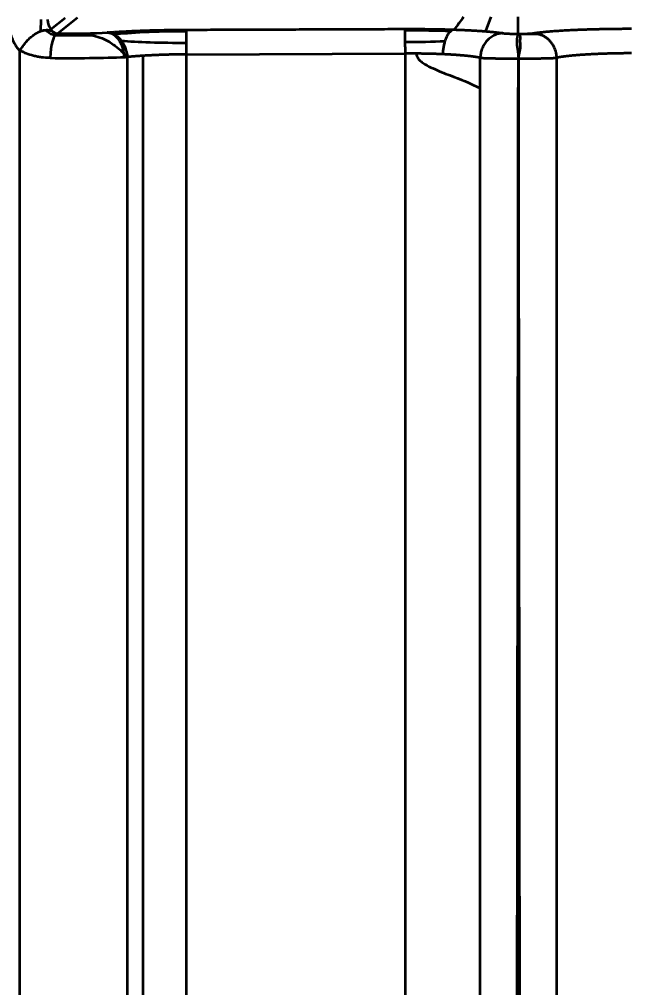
# Model space of a CAD drawing. Header units: millimetres. Extents: x -467 to 269, y 332 to 784.
# Drawn here: x -206.8 to -181.91, y 576.87 to 616.25 of the extents above; entities that cross this region are included whole.
import ezdxf

# ---------------------------------------------------------------- set-up
doc = ezdxf.new("R2010")
doc.units = ezdxf.units.MM
doc.layers.add('10', color=7, linetype='Continuous', true_color=0xffffff)
doc.layers.add('dim', color=82, linetype='Continuous', lineweight=9)
doc.styles.add('Capful-A', font='')
doc.styles.get('Capful-A').set_extended_font_data('Microsoft YaHei')
doc.dimstyles.new('Capful-A-1.0', dxfattribs={"dimtxt": 2.5, "dimasz": 2.5, "dimexe": 1.5, "dimexo": 1, "dimgap": 1.5, "dimtad": 0, "dimdsep": 46, "dimtxsty": 'Capful-A', "dimcen": 0, "dimclrt": 2, "dimazin": 2, "dimtfac": 1, "dimtmove": 0, "dimatfit": 3, "dimfxl": 0, "dimtolj": 1, "dimtzin": 0, "dimarcsym": 0})
doc.dimstyles.new('Capful-A-2.5', dxfattribs={"dimscale": 2.5, "dimtxt": 2.5, "dimasz": 2.5, "dimexe": 1.5, "dimexo": 1, "dimgap": 1.5, "dimtad": 0, "dimdsep": 46, "dimtxsty": 'Capful-A', "dimcen": 0, "dimclrt": 7, "dimazin": 2, "dimtfac": 1, "dimtmove": 0, "dimatfit": 3, "dimfxl": 0, "dimtolj": 1, "dimtzin": 0, "dimarcsym": 0})

# ---------------------------------------------------------------- blocks, each defined once
blk = doc.blocks.new('*D32')
at = {"layer": 'Defpoints', "color": 0, "transparency": 16777216}
for p in [(-231.737, 576.87), (3.263, 576.87)]:
    blk.add_point(p, dxfattribs=at)
at = {"layer": 'dim', "color": 0, "lineweight": -2, "transparency": 16777216}
blk.add_line((4.512, 576.87), (16.555, 576.87), dxfattribs=at)
at = {"layer": 'dim', "color": 7, "transparency": 16777216, "insert": (19.866, 576.87), "char_height": 6.25, "attachment_point": 5, "style": 'Capful-A', "bg_fill": 3, "box_fill_scale": 1.1, "bg_fill_color": 256, "bg_fill_true_color": 13158600, "bg_fill_transparency": 0}
blk.add_mtext('\\A1;0', dxfattribs=at)
at = {"layer": 'Defpoints', "color": 0, "transparency": 16777216}
blk.add_point((16.555, 576.87), dxfattribs=at)
blk = doc.blocks.new('*D38')
at = {"layer": 'Defpoints', "color": 0, "transparency": 16777216}
for p in [(-186.512, 680.298), (-231.737, 576.87)]:
    blk.add_point(p, dxfattribs=at)
at = {"layer": 'dim', "color": 0, "lineweight": -2, "transparency": 16777216}
blk.add_line((-186.012, 680.298), (-179.258, 680.298), dxfattribs=at)
at = {"layer": 'dim', "color": 2, "transparency": 16777216, "insert": (-173.808, 680.298), "char_height": 2.5, "attachment_point": 5, "style": 'Capful-A', "bg_fill": 3, "box_fill_scale": 1.1, "bg_fill_color": 256, "bg_fill_true_color": 13158600, "bg_fill_transparency": 0}
blk.add_mtext('\\A1;103.43', dxfattribs=at)
at = {"layer": 'Defpoints', "color": 0, "transparency": 16777216}
blk.add_point((-179.258, 680.298), dxfattribs=at)
blk = doc.blocks.new('*D39')
at = {"layer": 'Defpoints', "color": 0, "transparency": 16777216}
for p in [(-186.512, 688.288), (-186.512, 680.298), (-231.737, 576.87)]:
    blk.add_point(p, dxfattribs=at)
at = {"layer": 'dim', "color": 0, "lineweight": -2, "transparency": 16777216}
blk.add_line((-186.512, 680.798), (-186.512, 688.288), dxfattribs=at)
at = {"layer": 'dim', "color": 2, "transparency": 16777216, "insert": (-186.512, 692.926), "char_height": 2.5, "attachment_point": 5, "rotation": 90, "style": 'Capful-A', "bg_fill": 3, "box_fill_scale": 1.1, "bg_fill_color": 256, "bg_fill_true_color": 13158600, "bg_fill_transparency": 0}
blk.add_mtext('\\A1;45.23', dxfattribs=at)

msp = doc.modelspace()

# ---------------------------------------------------------------- linework, layer by layer
at = {"layer": '10', "color": 7, "linetype": 'Continuous', "lineweight": 35}
for p, q in [((-187.624, 616.354), (-187.843, 615.769)), ((-186.518, 615.665), (-186.512, 616.354)), ((-205.921, 615.777), (-205.907, 616.253)), ((-205.521, 615.854), (-204.94, 616.319)), ((-204.438, 616.32), (-205.236, 615.68)), ((-186.518, 615.664), (-185.703, 615.665)), ((-201.768, 559.314), (-201.768, 614.771)), ((-199.996, 614.829), (-191.118, 614.861)), ((-199.996, 558.785), (-199.996, 614.829)), ((-191.118, 614.861), (-191.118, 558.785)), ((-188.061, 562.31), (-188.061, 614.688)), ((-184.963, 614.688), (-184.963, 562.31))]:
    msp.add_line(p, q, dxfattribs=at)
for centre, major_axis, ratio, start_param, end_param in [((-205.233, 614.682), (-0.019, -1), 0.312908, 3.215003, 4.718444), ((-204.602, 615.821), (3.015, 0.011), 0.06983, 4.468214, 4.888997), ((-204.606, 615.816), (2.015, 0.007), 0.06983, 4.393824, 5.470039), ((-199.996, 615.534), (3.316, 0.012), 0.06983, 1.571574, 2.654248), ((-191.118, 615.567), (3.316, 0.012), 0.06983, 0.978893, 1.571574), ((-199.996, 615.534), (3.316, 0.012), 0.06983, 3.784121, 4.711609), ((-191.118, 615.567), (3.316, 0.012), 0.06983, 4.711609, 5.222567), ((-204.602, 614.818), (3.015, 0.007), 0.04667, 4.393966, 5.470161)]:
    msp.add_ellipse(centre, major_axis=major_axis, ratio=ratio, start_param=start_param, end_param=end_param, dxfattribs=at)
for points, degree in [([(-188.735, 616.354), (-188.864, 616.182), (-188.993, 616.009), (-189.122, 615.837)], 3), ([(-200, 615.831), (-191.122, 615.864)], 1), ([(-191.122, 615.864), (-190.601, 615.866), (-189.584, 615.852), (-189.122, 615.837)], 2), ([(-186.579, 615.665), (-186.557, 615.665), (-186.534, 615.665), (-186.512, 615.665)], 3), ([(-186.518, 615.665), (-186.482, 615.664), (-186.445, 615.665)], 2), ([(-186.445, 615.665), (-186.42, 615.665), (-186.395, 615.665)], 2), ([(-185.889, 615.691), (-185.64, 615.732), (-184.825, 615.801), (-183.773, 615.85), (-182.55, 615.876), (-181.906, 615.876)], 2), ([(-206.795, 614.992), (-206.795, 602.083), (-206.795, 589.174), (-206.795, 576.265)], 3), ([(-202.409, 614.721), (-202.409, 596.488), (-202.409, 578.255), (-202.409, 560.022)], 3), ([(-186.571, 564.559), (-186.551, 581.26), (-186.53, 597.961), (-186.51, 614.662)], 3), ([(-186.51, 614.662), (-186.491, 597.961), (-186.472, 581.26), (-186.453, 564.559)], 3)]:
    msp.add_open_spline(points, degree=degree, dxfattribs=at)
for points, degree, knots in [([(-207.245, 616.253), (-207.245, 616.247), (-207.245, 616.233), (-207.245, 616.214), (-207.244, 616.194), (-207.244, 616.174), (-207.243, 616.154), (-207.242, 616.135), (-207.241, 616.115), (-207.239, 616.096), (-207.238, 616.077), (-207.236, 616.058), (-207.234, 616.038), (-207.232, 616.019), (-207.23, 616), (-207.227, 615.982), (-207.225, 615.963), (-207.222, 615.944), (-207.219, 615.926), (-207.216, 615.907), (-207.213, 615.889), (-207.21, 615.871), (-207.207, 615.853), (-207.203, 615.835), (-207.199, 615.817), (-207.195, 615.799), (-207.191, 615.782), (-207.187, 615.764), (-207.183, 615.747), (-207.179, 615.73), (-207.174, 615.713), (-207.17, 615.696), (-207.165, 615.679), (-207.16, 615.662), (-207.155, 615.646), (-207.15, 615.63), (-207.134, 615.58), (-207.105, 615.499), (-207.058, 615.391), (-207.007, 615.29), (-206.951, 615.197), (-206.907, 615.131), (-206.875, 615.088), (-206.856, 615.064), (-206.836, 615.04), (-206.816, 615.016), (-206.802, 615.001), (-206.795, 614.993)], 3, [0, 0, 0, 0, 0.01372, 0.027403, 0.04105, 0.054659, 0.068229, 0.08176, 0.095251, 0.108699, 0.122106, 0.13547, 0.14879, 0.162065, 0.175295, 0.188479, 0.201615, 0.214704, 0.227744, 0.240735, 0.253675, 0.266565, 0.279404, 0.292192, 0.304927, 0.317609, 0.330238, 0.342813, 0.355334, 0.3678, 0.380211, 0.392567, 0.404866, 0.417109, 0.429295, 0.441424, 0.453496, 0.54064, 0.626277, 0.710294, 0.792629, 0.873266, 0.896932, 0.921455, 0.946819, 0.973006, 1, 1, 1, 1]), ([(-205.649, 616.253), (-205.649, 616.251), (-205.649, 616.245), (-205.649, 616.238), (-205.649, 616.23), (-205.649, 616.222), (-205.648, 616.215), (-205.648, 616.207), (-205.647, 616.199), (-205.647, 616.192), (-205.646, 616.184), (-205.645, 616.176), (-205.644, 616.169), (-205.643, 616.161), (-205.642, 616.154), (-205.641, 616.146), (-205.64, 616.139), (-205.638, 616.131), (-205.637, 616.124), (-205.635, 616.116), (-205.634, 616.109), (-205.632, 616.102), (-205.631, 616.095), (-205.629, 616.087), (-205.627, 616.08), (-205.625, 616.073), (-205.623, 616.066), (-205.621, 616.059), (-205.619, 616.052), (-205.616, 616.045), (-205.614, 616.038), (-205.612, 616.031), (-205.609, 616.024), (-205.607, 616.017), (-205.604, 616.011), (-205.602, 616.004), (-205.599, 615.997), (-205.596, 615.991), (-205.594, 615.984), (-205.591, 615.978), (-205.588, 615.971), (-205.585, 615.965), (-205.582, 615.959), (-205.579, 615.952), (-205.576, 615.946), (-205.573, 615.94), (-205.57, 615.934), (-205.566, 615.928), (-205.563, 615.922), (-205.56, 615.916), (-205.557, 615.91), (-205.553, 615.904), (-205.55, 615.899), (-205.546, 615.893), (-205.543, 615.887), (-205.539, 615.882), (-205.536, 615.876), (-205.532, 615.871), (-205.529, 615.866), (-205.525, 615.86), (-205.522, 615.855), (-205.518, 615.85), (-205.514, 615.845), (-205.511, 615.84), (-205.507, 615.835), (-205.503, 615.83), (-205.499, 615.825), (-205.496, 615.82), (-205.492, 615.815), (-205.488, 615.811), (-205.484, 615.806), (-205.48, 615.801), (-205.477, 615.797), (-205.473, 615.792), (-205.469, 615.788), (-205.465, 615.784), (-205.463, 615.781), (-205.461, 615.779)], 3, [0, 0, 0, 0, 0.009146, 0.018317, 0.02752, 0.036758, 0.046038, 0.055365, 0.064742, 0.074176, 0.08367, 0.093229, 0.102859, 0.112562, 0.122345, 0.13221, 0.142163, 0.152207, 0.162346, 0.172583, 0.182924, 0.19337, 0.203927, 0.214596, 0.225382, 0.236287, 0.247315, 0.258469, 0.269751, 0.281164, 0.292711, 0.304394, 0.316217, 0.328181, 0.340288, 0.352542, 0.364944, 0.377496, 0.3902, 0.403058, 0.416072, 0.429244, 0.442576, 0.456069, 0.469725, 0.483545, 0.497531, 0.511685, 0.526007, 0.540499, 0.555163, 0.57, 0.585011, 0.600197, 0.615559, 0.631098, 0.646816, 0.662713, 0.678791, 0.69505, 0.711492, 0.728116, 0.744925, 0.761919, 0.779098, 0.796464, 0.814017, 0.831758, 0.849688, 0.867807, 0.886117, 0.904617, 0.923309, 0.942192, 0.961268, 0.980537, 1, 1, 1, 1]), ([(-206.785, 614.996), (-206.784, 614.996), (-206.782, 614.997), (-206.78, 614.998), (-206.778, 615), (-206.775, 615.001), (-206.773, 615.003), (-206.77, 615.006), (-206.767, 615.008), (-206.765, 615.011), (-206.762, 615.014), (-206.758, 615.018), (-206.755, 615.021), (-206.752, 615.026), (-206.748, 615.03), (-206.745, 615.035), (-206.741, 615.04), (-206.737, 615.045), (-206.733, 615.05), (-206.728, 615.056), (-206.724, 615.062), (-206.719, 615.069), (-206.715, 615.076), (-206.71, 615.083), (-206.704, 615.09), (-206.699, 615.098), (-206.693, 615.106), (-206.688, 615.115), (-206.682, 615.123), (-206.675, 615.132), (-206.669, 615.142), (-206.662, 615.151), (-206.655, 615.161), (-206.648, 615.172), (-206.64, 615.182), (-206.632, 615.193), (-206.624, 615.205), (-206.616, 615.216), (-206.607, 615.228), (-206.598, 615.24), (-206.588, 615.253), (-206.579, 615.265), (-206.568, 615.278), (-206.558, 615.292), (-206.547, 615.305), (-206.536, 615.319), (-206.524, 615.333), (-206.496, 615.366), (-206.45, 615.417), (-206.383, 615.483), (-206.314, 615.545), (-206.241, 615.603), (-206.189, 615.639), (-206.157, 615.66), (-206.147, 615.666), (-206.136, 615.673), (-206.125, 615.68), (-206.113, 615.687), (-206.101, 615.694), (-206.088, 615.701), (-206.074, 615.709), (-206.06, 615.716), (-206.045, 615.724), (-206.03, 615.731), (-206.015, 615.739), (-205.998, 615.746), (-205.982, 615.754), (-205.964, 615.761), (-205.947, 615.768), (-205.928, 615.775), (-205.91, 615.781), (-205.891, 615.787), (-205.871, 615.793), (-205.851, 615.798), (-205.831, 615.803), (-205.811, 615.808), (-205.79, 615.812), (-205.769, 615.815), (-205.748, 615.818), (-205.727, 615.82), (-205.706, 615.821), (-205.685, 615.822), (-205.664, 615.822), (-205.642, 615.821), (-205.621, 615.82), (-205.6, 615.818), (-205.579, 615.815), (-205.559, 615.811), (-205.539, 615.806), (-205.519, 615.801), (-205.499, 615.794), (-205.48, 615.787), (-205.468, 615.782), (-205.461, 615.779)], 3, [0, 0, 0, 0, 0.001703, 0.003522, 0.005466, 0.00754, 0.00975, 0.012099, 0.014593, 0.017235, 0.020027, 0.022973, 0.026076, 0.029339, 0.032764, 0.036353, 0.040109, 0.044033, 0.04813, 0.052399, 0.056845, 0.061468, 0.066271, 0.071257, 0.076427, 0.081783, 0.087327, 0.093062, 0.098989, 0.105111, 0.11143, 0.117947, 0.124665, 0.131585, 0.13871, 0.146041, 0.15358, 0.161329, 0.169289, 0.177462, 0.185849, 0.194452, 0.203272, 0.21231, 0.221568, 0.231045, 0.240743, 0.250663, 0.300003, 0.349903, 0.400134, 0.450462, 0.500655, 0.507069, 0.51386, 0.521028, 0.528569, 0.536483, 0.544767, 0.553418, 0.562432, 0.571808, 0.581539, 0.591624, 0.602055, 0.612829, 0.62394, 0.635382, 0.647147, 0.659228, 0.671619, 0.68431, 0.697292, 0.710556, 0.724093, 0.73789, 0.751938, 0.766225, 0.780738, 0.795465, 0.810393, 0.825508, 0.840797, 0.856245, 0.871838, 0.887561, 0.903399, 0.919337, 0.93536, 0.951453, 0.967601, 0.983788, 1, 1, 1, 1]), ([(-205.33, 615.614), (-205.456, 615.619), (-205.577, 615.674), (-205.681, 615.783), (-205.696, 615.802), (-205.71, 615.821)], 3, [0, 0, 0, 0, 0.841899, 0.841899, 1, 1, 1, 1]), ([(-205.461, 615.779), (-205.45, 615.768), (-205.437, 615.757), (-205.409, 615.736), (-205.393, 615.726), (-205.367, 615.713), (-205.358, 615.708), (-205.338, 615.7), (-205.327, 615.697), (-205.304, 615.69), (-205.292, 615.687), (-205.272, 615.684), (-205.266, 615.683), (-205.251, 615.681), (-205.244, 615.68), (-205.236, 615.68)], 3, [0, 0, 0, 0, 0.25, 0.25, 0.5, 0.5, 0.625, 0.625, 0.75, 0.75, 0.875, 0.875, 0.9375, 0.9375, 1, 1, 1, 1]), ([(-204.072, 615.615), (-204.009, 615.616), (-203.947, 615.613), (-203.759, 615.591), (-203.635, 615.559), (-203.288, 615.434), (-203.081, 615.309), (-202.807, 615.101), (-202.721, 615.028), (-202.599, 614.915), (-202.56, 614.877), (-202.502, 614.819), (-202.483, 614.8), (-202.455, 614.771), (-202.445, 614.761), (-202.427, 614.742), (-202.417, 614.733), (-202.409, 614.722)], 3, [0, 0, 0, 0, 0.087909, 0.087909, 0.270327, 0.270327, 0.635163, 0.635163, 0.817582, 0.817582, 0.908791, 0.908791, 0.954395, 0.954395, 0.977198, 0.977198, 1, 1, 1, 1]), ([(-203.221, 615.719), (-202.852, 615.749), (-201.866, 615.798), (-200.643, 615.829), (-200, 615.831)], 2, [0, 0, 0, 0.303964, 0.651982, 1, 1, 1]), ([(-202.53, 614.721), (-202.532, 614.785), (-202.538, 614.848), (-202.559, 614.972), (-202.574, 615.033), (-202.611, 615.151), (-202.633, 615.208), (-202.684, 615.314), (-202.713, 615.364), (-202.776, 615.456), (-202.811, 615.498), (-202.885, 615.571), (-202.924, 615.603), (-203.005, 615.656), (-203.047, 615.677), (-203.133, 615.707), (-203.177, 615.716), (-203.221, 615.719)], 3, [0, 0, 0, 0, 0.125, 0.125, 0.25, 0.25, 0.375, 0.375, 0.5, 0.5, 0.625, 0.625, 0.75, 0.75, 0.875, 0.875, 1, 1, 1, 1]), ([(-203.221, 615.719), (-203.17, 615.716), (-203.12, 615.707), (-203.047, 615.686), (-203.022, 615.677), (-202.974, 615.657), (-202.95, 615.645), (-202.879, 615.606), (-202.835, 615.574), (-202.771, 615.52), (-202.75, 615.5), (-202.72, 615.469), (-202.71, 615.458), (-202.691, 615.436), (-202.662, 615.403), (-202.636, 615.367), (-202.602, 615.317), (-202.586, 615.29), (-202.54, 615.21), (-202.514, 615.154), (-202.481, 615.066), (-202.47, 615.036), (-202.457, 614.99), (-202.452, 614.975), (-202.444, 614.943), (-202.44, 614.928), (-202.43, 614.881), (-202.424, 614.849), (-202.418, 614.813), (-202.418, 614.809), (-202.417, 614.801), (-202.416, 614.797), (-202.415, 614.786), (-202.412, 614.762), (-202.41, 614.738), (-202.409, 614.722)], 3, [0, 0, 0, 0, 0.125, 0.125, 0.1875, 0.1875, 0.25, 0.25, 0.375, 0.375, 0.4375, 0.4375, 0.46875, 0.46875, 0.5, 0.5625, 0.5625, 0.625, 0.625, 0.75, 0.75, 0.8125, 0.8125, 0.84375, 0.84375, 0.875, 0.875, 0.9375, 0.9375, 0.945313, 0.945313, 0.953125, 0.953125, 0.96875, 1, 1, 1, 1]), ([(-189.122, 615.837), (-189.113, 615.836), (-189.093, 615.836), (-189.065, 615.835), (-189.036, 615.834), (-189.008, 615.833), (-188.979, 615.832), (-188.951, 615.831), (-188.923, 615.83), (-188.895, 615.829), (-188.867, 615.828), (-188.84, 615.826), (-188.812, 615.825), (-188.785, 615.824), (-188.758, 615.823), (-188.731, 615.822), (-188.704, 615.821), (-188.677, 615.82), (-188.651, 615.818), (-188.624, 615.817), (-188.598, 615.816), (-188.572, 615.815), (-188.546, 615.813), (-188.52, 615.812), (-188.494, 615.811), (-188.469, 615.81), (-188.443, 615.808), (-188.418, 615.807), (-188.393, 615.806), (-188.368, 615.804), (-188.343, 615.803), (-188.318, 615.801), (-188.294, 615.8), (-188.269, 615.799), (-188.245, 615.797), (-188.221, 615.796), (-188.197, 615.794), (-188.173, 615.793), (-188.149, 615.791), (-188.126, 615.79), (-188.102, 615.788), (-188.079, 615.787), (-188.056, 615.785), (-188.033, 615.783), (-188.01, 615.782), (-187.987, 615.78), (-187.965, 615.779), (-187.935, 615.776), (-187.898, 615.774), (-187.855, 615.77), (-187.813, 615.767), (-187.771, 615.763), (-187.73, 615.76), (-187.69, 615.756), (-187.651, 615.753), (-187.613, 615.749), (-187.575, 615.746), (-187.539, 615.742), (-187.503, 615.738), (-187.468, 615.735), (-187.433, 615.731), (-187.4, 615.727), (-187.367, 615.723), (-187.335, 615.719), (-187.304, 615.715), (-187.274, 615.711), (-187.245, 615.707), (-187.216, 615.703), (-187.189, 615.699), (-187.162, 615.695), (-187.144, 615.692), (-187.136, 615.69)], 3, [0, 0, 0, 0, 0.010907, 0.021802, 0.032685, 0.043556, 0.054416, 0.065267, 0.076108, 0.086941, 0.097766, 0.108584, 0.119396, 0.130202, 0.141003, 0.1518, 0.162593, 0.173384, 0.184172, 0.194959, 0.205746, 0.216532, 0.22732, 0.238109, 0.2489, 0.259694, 0.270492, 0.281295, 0.292102, 0.302915, 0.313735, 0.324562, 0.335396, 0.34624, 0.357092, 0.367955, 0.378829, 0.389713, 0.40061, 0.41152, 0.422443, 0.43338, 0.444332, 0.4553, 0.466284, 0.477284, 0.488302, 0.499339, 0.521178, 0.542976, 0.564736, 0.586463, 0.608163, 0.629841, 0.651502, 0.673151, 0.694793, 0.716434, 0.738079, 0.759732, 0.7814, 0.803087, 0.824798, 0.846539, 0.868316, 0.890132, 0.911994, 0.933907, 0.955875, 0.977905, 1, 1, 1, 1]), ([(-187.136, 615.69), (-187.19, 615.689), (-187.245, 615.682), (-187.358, 615.656), (-187.415, 615.638), (-187.528, 615.587), (-187.583, 615.555), (-187.687, 615.48), (-187.737, 615.436), (-187.827, 615.339), (-187.867, 615.285), (-187.937, 615.172), (-187.966, 615.112), (-188.013, 614.991), (-188.03, 614.929), (-188.054, 614.807), (-188.06, 614.746), (-188.061, 614.688)], 3, [0, 0, 0, 0, 0.125, 0.125, 0.25, 0.25, 0.375, 0.375, 0.5, 0.5, 0.625, 0.625, 0.75, 0.75, 0.875, 0.875, 1, 1, 1, 1]), ([(-187.136, 615.69), (-187.134, 615.69), (-187.132, 615.69), (-187.127, 615.689), (-187.123, 615.689), (-187.118, 615.688), (-187.113, 615.687), (-187.108, 615.687), (-187.102, 615.686), (-187.097, 615.685), (-187.091, 615.685), (-187.084, 615.684), (-187.078, 615.684), (-187.071, 615.683), (-187.064, 615.682), (-187.057, 615.682), (-187.049, 615.681), (-187.042, 615.681), (-187.026, 615.679), (-187, 615.678), (-186.963, 615.676), (-186.924, 615.674), (-186.868, 615.671), (-186.794, 615.669), (-186.725, 615.667), (-186.677, 615.666), (-186.652, 615.666), (-186.627, 615.665), (-186.603, 615.665), (-186.587, 615.665), (-186.579, 615.665)], 3, [0, 0, 0, 0, 0.014517, 0.029106, 0.043775, 0.058532, 0.073385, 0.088343, 0.103413, 0.118602, 0.133919, 0.14937, 0.164962, 0.180703, 0.196599, 0.212657, 0.228883, 0.245284, 0.261864, 0.329078, 0.397578, 0.467696, 0.539739, 0.680762, 0.820885, 0.85803, 0.89447, 0.930248, 0.965409, 1, 1, 1, 1]), ([(-186.519, 615.663), (-186.519, 615.662), (-186.519, 615.661), (-186.52, 615.659), (-186.521, 615.657), (-186.522, 615.654), (-186.523, 615.651), (-186.524, 615.648), (-186.526, 615.644), (-186.528, 615.639), (-186.53, 615.634), (-186.532, 615.628), (-186.534, 615.621), (-186.537, 615.614), (-186.54, 615.605), (-186.543, 615.596), (-186.546, 615.585), (-186.55, 615.571), (-186.555, 615.553), (-186.56, 615.53), (-186.565, 615.507), (-186.569, 615.484), (-186.572, 615.46), (-186.575, 615.437), (-186.577, 615.414), (-186.578, 615.392), (-186.579, 615.371), (-186.579, 615.343), (-186.577, 615.305), (-186.573, 615.252), (-186.566, 615.188), (-186.556, 615.111), (-186.546, 615.041), (-186.538, 614.985), (-186.533, 614.947), (-186.529, 614.911), (-186.525, 614.876), (-186.521, 614.843), (-186.518, 614.812), (-186.516, 614.782), (-186.513, 614.754), (-186.512, 614.729), (-186.511, 614.705), (-186.51, 614.683), (-186.51, 614.669), (-186.51, 614.662)], 3, [0, 0, 0, 0, 0.009569, 0.019765, 0.030588, 0.042039, 0.05412, 0.066831, 0.080172, 0.094144, 0.108748, 0.123983, 0.13985, 0.15635, 0.173482, 0.191247, 0.209645, 0.228677, 0.261788, 0.293297, 0.323203, 0.35151, 0.378221, 0.403338, 0.426865, 0.448809, 0.469173, 0.487967, 0.526332, 0.571748, 0.624254, 0.683875, 0.750627, 0.778804, 0.805632, 0.831111, 0.855244, 0.87803, 0.899471, 0.919569, 0.938325, 0.955743, 0.971825, 0.986576, 1, 1, 1, 1]), ([(-186.512, 615.662), (-186.511, 615.662), (-186.508, 615.661), (-186.503, 615.659), (-186.499, 615.656), (-186.495, 615.654), (-186.49, 615.651), (-186.486, 615.647), (-186.482, 615.644), (-186.478, 615.64), (-186.474, 615.636), (-186.47, 615.631), (-186.467, 615.626), (-186.463, 615.621), (-186.46, 615.615), (-186.457, 615.609), (-186.454, 615.602), (-186.451, 615.595), (-186.449, 615.588), (-186.447, 615.58), (-186.444, 615.568), (-186.442, 615.548), (-186.441, 615.518), (-186.442, 615.487), (-186.443, 615.46), (-186.444, 615.441), (-186.444, 615.423), (-186.445, 615.407), (-186.445, 615.392), (-186.445, 615.379), (-186.445, 615.368), (-186.445, 615.36), (-186.445, 615.356), (-186.445, 615.355)], 3, [0, 0, 0, 0, 0.023493, 0.047209, 0.071145, 0.095302, 0.119678, 0.144274, 0.169089, 0.194122, 0.219376, 0.244849, 0.270544, 0.296462, 0.322605, 0.348976, 0.375576, 0.402411, 0.429483, 0.456797, 0.484358, 0.552123, 0.636406, 0.737612, 0.783606, 0.82569, 0.863814, 0.897939, 0.928038, 0.954091, 0.976086, 0.994017, 1, 1, 1, 1]), ([(-186.395, 615.665), (-186.363, 615.665), (-186.33, 615.666), (-186.236, 615.668), (-186.147, 615.671), (-186.061, 615.675), (-185.925, 615.685), (-185.889, 615.691)], 2, [0, 0, 0, 0.100619, 0.100619, 0.400413, 0.400413, 0.700206, 1, 1, 1]), ([(-186.445, 615.355), (-186.445, 615.351), (-186.445, 615.343), (-186.445, 615.332), (-186.444, 615.32), (-186.444, 615.309), (-186.443, 615.297), (-186.443, 615.285), (-186.442, 615.273), (-186.441, 615.26), (-186.441, 615.248), (-186.44, 615.235), (-186.439, 615.223), (-186.438, 615.208), (-186.437, 615.193), (-186.437, 615.175), (-186.436, 615.157), (-186.437, 615.139), (-186.437, 615.12), (-186.439, 615.101), (-186.44, 615.081), (-186.442, 615.061), (-186.444, 615.047), (-186.445, 615.041)], 3, [0, 0, 0, 0, 0.041043, 0.082084, 0.123119, 0.164143, 0.205151, 0.24614, 0.287106, 0.328043, 0.368949, 0.409818, 0.450648, 0.491433, 0.54544, 0.600054, 0.655284, 0.711136, 0.76762, 0.824742, 0.882509, 0.940926, 1, 1, 1, 1]), ([(-206.794, 614.992), (-206.793, 614.992), (-206.789, 614.993), (-206.786, 614.994), (-206.785, 614.995)], 3, [0, 0, 0, 0, 0.499446, 1, 1, 1, 1]), ([(-205.546, 614.682), (-205.667, 614.684), (-205.784, 614.693), (-205.954, 614.715), (-206.009, 614.724), (-206.091, 614.74), (-206.118, 614.746), (-206.172, 614.758), (-206.198, 614.765), (-206.329, 614.799), (-206.428, 614.832), (-206.568, 614.888), (-206.613, 614.907), (-206.679, 614.939), (-206.701, 614.95), (-206.743, 614.972), (-206.764, 614.983), (-206.784, 614.995)], 3, [0, 0, 0, 0, 0.25, 0.25, 0.375, 0.375, 0.4375, 0.4375, 0.5, 0.5, 0.75, 0.75, 0.875, 0.875, 0.9375, 0.9375, 1, 1, 1, 1]), ([(-199.996, 614.829), (-200.005, 614.829), (-200.024, 614.828), (-200.052, 614.828), (-200.081, 614.828), (-200.109, 614.828), (-200.138, 614.828), (-200.167, 614.827), (-200.195, 614.827), (-200.224, 614.827), (-200.253, 614.826), (-200.282, 614.826), (-200.311, 614.825), (-200.34, 614.825), (-200.369, 614.825), (-200.398, 614.824), (-200.427, 614.824), (-200.457, 614.823), (-200.486, 614.822), (-200.515, 614.822), (-200.545, 614.821), (-200.574, 614.821), (-200.603, 614.82), (-200.633, 614.819), (-200.662, 614.818), (-200.692, 614.818), (-200.722, 614.817), (-200.751, 614.816), (-200.781, 614.815), (-200.81, 614.814), (-200.84, 614.813), (-200.87, 614.813), (-200.899, 614.812), (-200.929, 614.811), (-200.959, 614.81), (-200.988, 614.809), (-201.018, 614.808), (-201.048, 614.806), (-201.077, 614.805), (-201.107, 614.804), (-201.136, 614.803), (-201.166, 614.802), (-201.195, 614.801), (-201.225, 614.799), (-201.254, 614.798), (-201.284, 614.797), (-201.313, 614.796), (-201.343, 614.794), (-201.372, 614.793), (-201.401, 614.791), (-201.43, 614.79), (-201.459, 614.789), (-201.488, 614.787), (-201.517, 614.786), (-201.546, 614.784), (-201.575, 614.782), (-201.604, 614.781), (-201.633, 614.779), (-201.661, 614.778), (-201.69, 614.776), (-201.718, 614.774), (-201.746, 614.773), (-201.775, 614.771), (-201.803, 614.769), (-201.831, 614.767), (-201.858, 614.765), (-201.886, 614.764), (-201.914, 614.762), (-201.941, 614.76), (-201.969, 614.758), (-201.996, 614.756), (-202.023, 614.754), (-202.05, 614.752), (-202.077, 614.75), (-202.103, 614.748), (-202.13, 614.746), (-202.156, 614.744), (-202.182, 614.741), (-202.208, 614.739), (-202.234, 614.737), (-202.259, 614.735), (-202.285, 614.733), (-202.31, 614.73), (-202.335, 614.728), (-202.36, 614.726), (-202.384, 614.723), (-202.4, 614.722), (-202.408, 614.721)], 3, [0, 0, 0, 0, 0.010448, 0.020927, 0.031437, 0.041978, 0.052551, 0.063155, 0.073789, 0.084455, 0.095153, 0.105881, 0.116641, 0.127432, 0.138254, 0.149107, 0.159992, 0.170908, 0.181855, 0.192834, 0.203844, 0.214885, 0.225957, 0.237061, 0.248196, 0.259362, 0.27056, 0.281789, 0.293049, 0.304341, 0.315664, 0.327018, 0.338404, 0.349821, 0.361269, 0.372749, 0.384261, 0.395803, 0.407378, 0.418983, 0.43062, 0.442289, 0.453989, 0.46572, 0.477483, 0.489277, 0.501103, 0.51296, 0.524849, 0.536769, 0.54872, 0.560703, 0.572718, 0.584764, 0.596842, 0.608951, 0.621092, 0.633264, 0.645468, 0.657703, 0.66997, 0.682269, 0.694598, 0.70696, 0.719353, 0.731778, 0.744234, 0.756722, 0.769242, 0.781793, 0.794375, 0.80699, 0.819635, 0.832313, 0.845022, 0.857763, 0.870535, 0.883339, 0.896175, 0.909042, 0.921941, 0.934872, 0.947834, 0.960828, 0.973854, 0.986911, 1, 1, 1, 1]), ([(-189.584, 614.834), (-189.592, 614.835), (-189.608, 614.835), (-189.633, 614.836), (-189.658, 614.837), (-189.683, 614.838), (-189.708, 614.839), (-189.734, 614.84), (-189.759, 614.841), (-189.784, 614.842), (-189.81, 614.843), (-189.835, 614.844), (-189.861, 614.845), (-189.887, 614.845), (-189.913, 614.846), (-189.938, 614.847), (-189.964, 614.848), (-189.99, 614.848), (-190.016, 614.849), (-190.043, 614.85), (-190.069, 614.851), (-190.095, 614.851), (-190.121, 614.852), (-190.148, 614.852), (-190.174, 614.853), (-190.201, 614.854), (-190.227, 614.854), (-190.254, 614.855), (-190.28, 614.855), (-190.307, 614.856), (-190.334, 614.856), (-190.36, 614.857), (-190.387, 614.857), (-190.414, 614.858), (-190.441, 614.858), (-190.468, 614.858), (-190.495, 614.859), (-190.522, 614.859), (-190.549, 614.859), (-190.576, 614.86), (-190.603, 614.86), (-190.63, 614.86), (-190.657, 614.86), (-190.684, 614.861), (-190.711, 614.861), (-190.738, 614.861), (-190.765, 614.861), (-190.792, 614.861), (-190.819, 614.861), (-190.847, 614.861), (-190.874, 614.861), (-190.901, 614.861), (-190.928, 614.861), (-190.955, 614.861), (-190.982, 614.861), (-191.01, 614.861), (-191.037, 614.861), (-191.064, 614.861), (-191.091, 614.861), (-191.109, 614.861), (-191.118, 614.861)], 3, [0, 0, 0, 0, 0.01749, 0.034971, 0.052444, 0.069907, 0.087361, 0.104807, 0.122244, 0.139672, 0.157091, 0.174501, 0.191903, 0.209296, 0.22668, 0.244055, 0.261421, 0.278779, 0.296127, 0.313467, 0.330799, 0.348121, 0.365435, 0.38274, 0.400037, 0.417325, 0.434604, 0.451874, 0.469136, 0.486389, 0.503633, 0.520869, 0.538096, 0.555314, 0.572524, 0.589726, 0.606918, 0.624102, 0.641278, 0.658445, 0.675603, 0.692753, 0.709894, 0.727027, 0.744152, 0.761267, 0.778375, 0.795473, 0.812564, 0.829645, 0.846719, 0.863784, 0.88084, 0.897888, 0.914928, 0.931959, 0.948982, 0.965996, 0.983002, 1, 1, 1, 1]), ([(-190.656, 614.86), (-190.656, 614.855), (-190.656, 614.85), (-190.653, 614.783), (-190.627, 614.723), (-190.557, 614.621), (-190.512, 614.576), (-190.417, 614.497), (-190.365, 614.463), (-190.206, 614.367), (-190.093, 614.315), (-189.869, 614.209), (-189.756, 614.158), (-189.526, 614.064), (-189.409, 614.021), (-188.872, 613.83), (-188.465, 613.648), (-188.061, 613.454)], 3, [0, 0, 0, 0, 0.004982, 0.004982, 0.066473, 0.066473, 0.127965, 0.127965, 0.189456, 0.189456, 0.312438, 0.312438, 0.435421, 0.435421, 0.558403, 0.558403, 1, 1, 1, 1]), ([(-188.061, 614.688), (-188.065, 614.689), (-188.072, 614.69), (-188.082, 614.692), (-188.093, 614.695), (-188.105, 614.697), (-188.116, 614.699), (-188.127, 614.701), (-188.139, 614.703), (-188.151, 614.706), (-188.163, 614.708), (-188.175, 614.71), (-188.187, 614.712), (-188.199, 614.714), (-188.212, 614.716), (-188.225, 614.718), (-188.237, 614.72), (-188.25, 614.722), (-188.264, 614.724), (-188.277, 614.726), (-188.29, 614.728), (-188.304, 614.73), (-188.317, 614.732), (-188.331, 614.734), (-188.345, 614.736), (-188.359, 614.738), (-188.374, 614.74), (-188.388, 614.742), (-188.402, 614.743), (-188.417, 614.745), (-188.432, 614.747), (-188.446, 614.749), (-188.461, 614.751), (-188.476, 614.752), (-188.491, 614.754), (-188.507, 614.756), (-188.522, 614.758), (-188.538, 614.759), (-188.553, 614.761), (-188.569, 614.763), (-188.584, 614.764), (-188.6, 614.766), (-188.616, 614.768), (-188.632, 614.769), (-188.648, 614.771), (-188.665, 614.773), (-188.681, 614.774), (-188.697, 614.776), (-188.714, 614.777), (-188.73, 614.779), (-188.747, 614.78), (-188.764, 614.782), (-188.78, 614.783), (-188.797, 614.785), (-188.814, 614.786), (-188.831, 614.788), (-188.848, 614.789), (-188.865, 614.79), (-188.882, 614.792), (-188.9, 614.793), (-188.917, 614.795), (-188.934, 614.796), (-188.952, 614.797), (-188.969, 614.799), (-188.987, 614.8), (-189.004, 614.801), (-189.022, 614.802), (-189.04, 614.804), (-189.057, 614.805), (-189.075, 614.806), (-189.093, 614.807), (-189.111, 614.809), (-189.129, 614.81), (-189.146, 614.811), (-189.164, 614.812), (-189.182, 614.813), (-189.2, 614.814), (-189.218, 614.815), (-189.237, 614.816), (-189.255, 614.818), (-189.273, 614.819), (-189.291, 614.82), (-189.309, 614.821), (-189.327, 614.822), (-189.346, 614.823), (-189.364, 614.824), (-189.382, 614.825), (-189.4, 614.826), (-189.419, 614.826), (-189.437, 614.827), (-189.455, 614.828), (-189.473, 614.829), (-189.492, 614.83), (-189.51, 614.831), (-189.528, 614.832), (-189.547, 614.833), (-189.565, 614.833), (-189.577, 614.834), (-189.584, 614.834)], 3, [0, 0, 0, 0, 0.011807, 0.023585, 0.035333, 0.047052, 0.058742, 0.070402, 0.082033, 0.093635, 0.105207, 0.116751, 0.128264, 0.139749, 0.151204, 0.16263, 0.174026, 0.185394, 0.196731, 0.20804, 0.219319, 0.230569, 0.24179, 0.252982, 0.264144, 0.275277, 0.28638, 0.297454, 0.308499, 0.319515, 0.330502, 0.341459, 0.352386, 0.363285, 0.374154, 0.384994, 0.395805, 0.406587, 0.417339, 0.428062, 0.438755, 0.44942, 0.460055, 0.470661, 0.481238, 0.491785, 0.502303, 0.512792, 0.523252, 0.533682, 0.544083, 0.554455, 0.564798, 0.575111, 0.585396, 0.595651, 0.605876, 0.616073, 0.62624, 0.636378, 0.646487, 0.656567, 0.666617, 0.676639, 0.686631, 0.696593, 0.706527, 0.716431, 0.726307, 0.736153, 0.74597, 0.755757, 0.765516, 0.775245, 0.784945, 0.794616, 0.804258, 0.81387, 0.823454, 0.833008, 0.842533, 0.852029, 0.861496, 0.870933, 0.880342, 0.889721, 0.899071, 0.908392, 0.917684, 0.926947, 0.93618, 0.945385, 0.95456, 0.963706, 0.972823, 0.981911, 0.99097, 1, 1, 1, 1]), ([(-186.445, 615.041), (-186.445, 615.041), (-186.445, 615.038), (-186.447, 615.031), (-186.45, 615.017), (-186.454, 614.997), (-186.459, 614.97), (-186.466, 614.938), (-186.474, 614.9), (-186.482, 614.863), (-186.489, 614.832), (-186.494, 614.808), (-186.498, 614.784), (-186.502, 614.762), (-186.504, 614.74), (-186.507, 614.719), (-186.508, 614.7), (-186.509, 614.681), (-186.509, 614.668), (-186.51, 614.662)], 3, [0, 0, 0, 0, 0.000432, 0.022546, 0.0613, 0.116569, 0.18816, 0.275792, 0.379087, 0.497546, 0.564093, 0.627835, 0.688816, 0.747088, 0.802707, 0.855735, 0.906242, 0.954303, 1, 1, 1, 1]), ([(-181.906, 614.873), (-181.915, 614.873), (-181.934, 614.873), (-181.963, 614.873), (-181.991, 614.873), (-182.02, 614.873), (-182.048, 614.873), (-182.077, 614.873), (-182.106, 614.873), (-182.135, 614.872), (-182.164, 614.872), (-182.192, 614.872), (-182.221, 614.872), (-182.25, 614.871), (-182.28, 614.871), (-182.309, 614.871), (-182.338, 614.87), (-182.367, 614.87), (-182.396, 614.869), (-182.426, 614.869), (-182.455, 614.869), (-182.484, 614.868), (-182.513, 614.867), (-182.543, 614.867), (-182.572, 614.866), (-182.602, 614.866), (-182.631, 614.865), (-182.66, 614.864), (-182.69, 614.864), (-182.719, 614.863), (-182.749, 614.862), (-182.778, 614.861), (-182.808, 614.861), (-182.837, 614.86), (-182.867, 614.859), (-182.896, 614.858), (-182.925, 614.857), (-182.955, 614.856), (-182.984, 614.855), (-183.014, 614.854), (-183.043, 614.853), (-183.072, 614.852), (-183.101, 614.851), (-183.131, 614.85), (-183.16, 614.849), (-183.189, 614.848), (-183.218, 614.847), (-183.247, 614.846), (-183.276, 614.844), (-183.305, 614.843), (-183.334, 614.842), (-183.362, 614.841), (-183.391, 614.839), (-183.42, 614.838), (-183.448, 614.837), (-183.477, 614.835), (-183.505, 614.834), (-183.533, 614.832), (-183.562, 614.831), (-183.59, 614.829), (-183.618, 614.828), (-183.646, 614.826), (-183.673, 614.825), (-183.701, 614.823), (-183.729, 614.821), (-183.756, 614.82), (-183.783, 614.818), (-183.811, 614.816), (-183.838, 614.815), (-183.865, 614.813), (-183.892, 614.811), (-183.918, 614.809), (-183.945, 614.807), (-183.971, 614.805), (-183.997, 614.804), (-184.023, 614.802), (-184.049, 614.8), (-184.075, 614.798), (-184.1, 614.796), (-184.126, 614.794), (-184.151, 614.792), (-184.176, 614.79), (-184.201, 614.788), (-184.225, 614.785), (-184.25, 614.783), (-184.274, 614.781), (-184.298, 614.779), (-184.322, 614.777), (-184.346, 614.774), (-184.369, 614.772), (-184.392, 614.77), (-184.415, 614.767), (-184.438, 614.765), (-184.46, 614.763), (-184.483, 614.76), (-184.505, 614.758), (-184.526, 614.755), (-184.548, 614.753), (-184.569, 614.75), (-184.59, 614.748), (-184.611, 614.745), (-184.631, 614.743), (-184.651, 614.74), (-184.671, 614.737), (-184.691, 614.735), (-184.71, 614.732), (-184.729, 614.729), (-184.748, 614.726), (-184.766, 614.724), (-184.785, 614.721), (-184.802, 614.718), (-184.82, 614.715), (-184.837, 614.712), (-184.854, 614.709), (-184.871, 614.706), (-184.887, 614.703), (-184.903, 614.7), (-184.918, 614.697), (-184.934, 614.694), (-184.948, 614.691), (-184.958, 614.689), (-184.963, 614.688)], 3, [0, 0, 0, 0, 0.007284, 0.014586, 0.021907, 0.029247, 0.036606, 0.043983, 0.05138, 0.058795, 0.066229, 0.073682, 0.081153, 0.088644, 0.096153, 0.103681, 0.111228, 0.118794, 0.126379, 0.133983, 0.141606, 0.149247, 0.156907, 0.164587, 0.172285, 0.180002, 0.187738, 0.195493, 0.203267, 0.211059, 0.218871, 0.226702, 0.234551, 0.24242, 0.250307, 0.258214, 0.266139, 0.274083, 0.282047, 0.290029, 0.29803, 0.306051, 0.31409, 0.322148, 0.330225, 0.338322, 0.346437, 0.354571, 0.362725, 0.370897, 0.379088, 0.387299, 0.395528, 0.403777, 0.412044, 0.420331, 0.428636, 0.436961, 0.445305, 0.453668, 0.46205, 0.470451, 0.478871, 0.48731, 0.495768, 0.504245, 0.512742, 0.521257, 0.529792, 0.538345, 0.546918, 0.55551, 0.564121, 0.572751, 0.581401, 0.590069, 0.598757, 0.607463, 0.616189, 0.624934, 0.633698, 0.642481, 0.651284, 0.660105, 0.668946, 0.677806, 0.686685, 0.695583, 0.704501, 0.713437, 0.722393, 0.731368, 0.740362, 0.749375, 0.758408, 0.767459, 0.77653, 0.78562, 0.79473, 0.803858, 0.813006, 0.822173, 0.831359, 0.840565, 0.849789, 0.859033, 0.868296, 0.877578, 0.88688, 0.896201, 0.905541, 0.9149, 0.924279, 0.933676, 0.943093, 0.95253, 0.961985, 0.97146, 0.980954, 0.990467, 1, 1, 1, 1]), ([(-202.53, 614.721), (-202.509, 614.722), (-202.488, 614.722), (-202.458, 614.723), (-202.448, 614.723), (-202.428, 614.723), (-202.418, 614.723), (-202.409, 614.722)], 3, [0, 0, 0, 0, 0.5, 0.5, 0.75, 0.75, 1, 1, 1, 1]), ([(-188.061, 614.688), (-188.058, 614.688), (-188.053, 614.687), (-188.045, 614.687), (-188.036, 614.686), (-188.027, 614.686), (-188.018, 614.685), (-188.009, 614.685), (-187.999, 614.684), (-187.99, 614.684), (-187.98, 614.684), (-187.97, 614.683), (-187.959, 614.683), (-187.949, 614.682), (-187.938, 614.682), (-187.927, 614.681), (-187.916, 614.681), (-187.905, 614.68), (-187.894, 614.68), (-187.882, 614.679), (-187.87, 614.679), (-187.858, 614.679), (-187.846, 614.678), (-187.834, 614.678), (-187.822, 614.677), (-187.809, 614.677), (-187.796, 614.677), (-187.783, 614.676), (-187.77, 614.676), (-187.757, 614.675), (-187.744, 614.675), (-187.73, 614.675), (-187.717, 614.674), (-187.703, 614.674), (-187.689, 614.674), (-187.675, 614.673), (-187.661, 614.673), (-187.647, 614.673), (-187.633, 614.672), (-187.618, 614.672), (-187.604, 614.672), (-187.589, 614.671), (-187.574, 614.671), (-187.559, 614.671), (-187.544, 614.67), (-187.529, 614.67), (-187.514, 614.67), (-187.499, 614.67), (-187.484, 614.669), (-187.468, 614.669), (-187.453, 614.669), (-187.437, 614.668), (-187.422, 614.668), (-187.406, 614.668), (-187.39, 614.668), (-187.374, 614.668), (-187.358, 614.667), (-187.342, 614.667), (-187.326, 614.667), (-187.31, 614.667), (-187.294, 614.666), (-187.278, 614.666), (-187.262, 614.666), (-187.246, 614.666), (-187.229, 614.666), (-187.213, 614.666), (-187.197, 614.665), (-187.18, 614.665), (-187.164, 614.665), (-187.148, 614.665), (-187.131, 614.665), (-187.115, 614.665), (-187.098, 614.664), (-187.082, 614.664), (-187.065, 614.664), (-187.048, 614.664), (-187.032, 614.664), (-187.015, 614.664), (-186.999, 614.664), (-186.982, 614.664), (-186.966, 614.664), (-186.949, 614.663), (-186.932, 614.663), (-186.916, 614.663), (-186.899, 614.663), (-186.883, 614.663), (-186.866, 614.663), (-186.85, 614.663), (-186.833, 614.663), (-186.817, 614.663), (-186.8, 614.663), (-186.784, 614.663), (-186.767, 614.663), (-186.751, 614.663), (-186.735, 614.663), (-186.718, 614.663), (-186.702, 614.663), (-186.686, 614.663), (-186.67, 614.662), (-186.653, 614.662), (-186.637, 614.662), (-186.621, 614.662), (-186.605, 614.662), (-186.589, 614.662), (-186.573, 614.662), (-186.557, 614.662), (-186.541, 614.662), (-186.525, 614.662), (-186.515, 614.662), (-186.51, 614.662)], 3, [0, 0, 0, 0, 0.010619, 0.021213, 0.031783, 0.04233, 0.052852, 0.063351, 0.073826, 0.084277, 0.094704, 0.105107, 0.115486, 0.125841, 0.136172, 0.146479, 0.156761, 0.16702, 0.177255, 0.187465, 0.197652, 0.207814, 0.217952, 0.228066, 0.238156, 0.248222, 0.258264, 0.268282, 0.278275, 0.288245, 0.29819, 0.308112, 0.318009, 0.327882, 0.337732, 0.347557, 0.357358, 0.367136, 0.376889, 0.386618, 0.396323, 0.406004, 0.415662, 0.425295, 0.434904, 0.444489, 0.45405, 0.463587, 0.4731, 0.482589, 0.492054, 0.501495, 0.510912, 0.520305, 0.529675, 0.53902, 0.548341, 0.557638, 0.566911, 0.57616, 0.585385, 0.594586, 0.603763, 0.612916, 0.622045, 0.63115, 0.640231, 0.649288, 0.658321, 0.66733, 0.676315, 0.685276, 0.694213, 0.703126, 0.712016, 0.720881, 0.729722, 0.738539, 0.747332, 0.756102, 0.764847, 0.773568, 0.782266, 0.790939, 0.799589, 0.808214, 0.816816, 0.825393, 0.833947, 0.842476, 0.850982, 0.859464, 0.867922, 0.876356, 0.884766, 0.893152, 0.901514, 0.909853, 0.918167, 0.926458, 0.934725, 0.942968, 0.951187, 0.959382, 0.967554, 0.975701, 0.983825, 0.991924, 1, 1, 1, 1]), ([(-186.51, 614.662), (-186.503, 614.662), (-186.49, 614.662), (-186.47, 614.662), (-186.45, 614.662), (-186.43, 614.662), (-186.41, 614.662), (-186.39, 614.662), (-186.37, 614.662), (-186.35, 614.662), (-186.33, 614.663), (-186.309, 614.663), (-186.289, 614.663), (-186.268, 614.663), (-186.248, 614.663), (-186.227, 614.663), (-186.207, 614.663), (-186.186, 614.663), (-186.166, 614.663), (-186.145, 614.663), (-186.124, 614.663), (-186.104, 614.663), (-186.083, 614.663), (-186.062, 614.664), (-186.041, 614.664), (-186.021, 614.664), (-186, 614.664), (-185.979, 614.664), (-185.958, 614.664), (-185.938, 614.664), (-185.917, 614.665), (-185.896, 614.665), (-185.876, 614.665), (-185.855, 614.665), (-185.834, 614.665), (-185.814, 614.665), (-185.793, 614.666), (-185.773, 614.666), (-185.753, 614.666), (-185.732, 614.666), (-185.712, 614.667), (-185.692, 614.667), (-185.672, 614.667), (-185.652, 614.668), (-185.632, 614.668), (-185.612, 614.668), (-185.593, 614.668), (-185.573, 614.669), (-185.554, 614.669), (-185.534, 614.669), (-185.515, 614.67), (-185.496, 614.67), (-185.477, 614.67), (-185.458, 614.671), (-185.44, 614.671), (-185.421, 614.672), (-185.403, 614.672), (-185.385, 614.672), (-185.367, 614.673), (-185.349, 614.673), (-185.332, 614.674), (-185.314, 614.674), (-185.297, 614.675), (-185.28, 614.675), (-185.263, 614.676), (-185.247, 614.676), (-185.231, 614.677), (-185.215, 614.677), (-185.199, 614.678), (-185.183, 614.678), (-185.168, 614.679), (-185.153, 614.679), (-185.138, 614.68), (-185.124, 614.68), (-185.109, 614.681), (-185.095, 614.682), (-185.082, 614.682), (-185.068, 614.683), (-185.055, 614.683), (-185.043, 614.684), (-185.03, 614.684), (-185.018, 614.685), (-185.006, 614.686), (-184.995, 614.686), (-184.984, 614.687), (-184.973, 614.688), (-184.966, 614.688), (-184.963, 614.688)], 3, [0, 0, 0, 0, 0.010096, 0.020232, 0.030408, 0.040624, 0.050879, 0.061175, 0.07151, 0.081885, 0.092301, 0.102756, 0.113251, 0.123786, 0.13436, 0.144975, 0.155629, 0.166323, 0.177057, 0.18783, 0.198643, 0.209496, 0.220388, 0.23132, 0.242292, 0.253303, 0.264354, 0.275444, 0.286574, 0.297744, 0.308954, 0.320203, 0.331492, 0.34282, 0.354188, 0.365596, 0.377044, 0.388531, 0.400058, 0.411625, 0.423231, 0.434877, 0.446562, 0.458288, 0.470052, 0.481857, 0.493701, 0.505585, 0.517508, 0.529471, 0.541474, 0.553516, 0.565598, 0.57772, 0.589881, 0.602082, 0.614322, 0.626603, 0.638922, 0.651282, 0.663681, 0.67612, 0.688598, 0.701116, 0.713674, 0.726271, 0.738908, 0.751585, 0.764301, 0.777057, 0.789853, 0.802689, 0.815564, 0.828479, 0.841433, 0.854428, 0.867462, 0.880536, 0.89365, 0.906804, 0.919997, 0.933231, 0.946505, 0.959819, 0.973173, 0.986566, 1, 1, 1, 1])]:
    msp.add_open_spline(points, degree=degree, knots=knots, dxfattribs=at)
for points, weights in [([(-199.996, 614.829), (-199.998, 615.383), (-199.999, 615.792), (-200, 615.831)], [1.16593743081, 0.95191088323, 0.944923351102, 1.14497483443]), ([(-191.122, 615.864), (-191.122, 615.825), (-191.12, 615.418), (-191.118, 614.861)], [1.15385391242, 0.947794217418, 0.948719498795, 1.15662975655]), ([(-189.122, 615.837), (-189.382, 615.801), (-189.569, 615.392), (-189.584, 614.834)], [1.14860505227, 0.945169437605, 0.950606512742, 1.16491627768]), ([(-185.889, 615.691), (-185.358, 615.675), (-184.977, 615.263), (-184.963, 614.688)], [1.16512447084, 0.94495324829, 0.944958509846, 1.16514025551])]:
    msp.add_rational_spline(points, weights, degree=3, dxfattribs=at)

# ---------------------------------------------------------------- next in the draw order: dimensions: what is measured, and where the dimension line sits
at = {"layer": 'dim'}
dim = msp.add_ordinate_dim(feature_location=(3.262971648, 576.870444756), offset=(13.29196696, 0), dtype=0, origin=(-231.737028352, 576.870444756), dimstyle='Capful-A-2.5', override={"dimasz": 2, "dimexe": 0.49975, "dimexo": 0.49975, "dimgap": 0.49975}, dxfattribs=at)
dim.commit()
dim.dimension.update_dxf_attribs({"geometry": '*D32', "text_midpoint": (19.866127682, 576.870444756)})

# ---------------------------------------------------------------- next in the draw order: dimensions: what is measured, and where the dimension line sits
dim = msp.add_ordinate_dim(feature_location=(-186.512, 680.298), offset=(7.254, 0), dtype=0, origin=(-231.737, 576.87), dimstyle='Capful-A-1.0', override={"dimasz": 2, "dimexe": 0.49975, "dimexo": 0.49975, "dimgap": 0.49975}, dxfattribs=at)
dim.commit()
dim.dimension.update_dxf_attribs({"geometry": '*D38', "text_midpoint": (-173.808, 680.298)})

# ---------------------------------------------------------------- next in the draw order: dimensions: what is measured, and where the dimension line sits
dim = msp.add_ordinate_dim(feature_location=(-186.51202, 680.29807), offset=(0, 7.99001), dtype=1, origin=(-231.73703, 576.87044), dimstyle='Capful-A-1.0', override={"dimasz": 2, "dimexe": 0.49975, "dimexo": 0.49975, "dimgap": 0.49975}, dxfattribs=at)
dim.commit()
dim.dimension.update_dxf_attribs({"geometry": '*D39', "text_midpoint": (-186.51202, 692.92598)})

doc.saveas('drawing.dxf')
